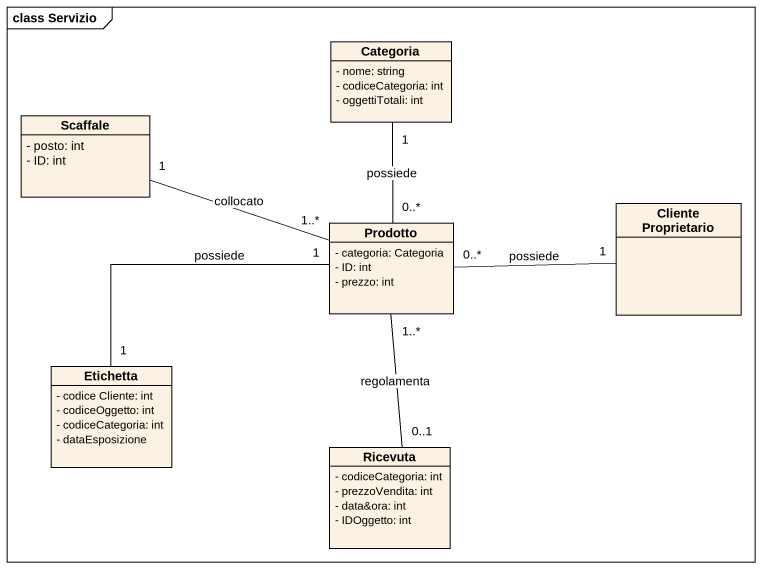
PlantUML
@startuml
mainframe class Servizio
hide circle
hide empty members
skinparam classAttributeIconSize 0
class Categoria {
  - nome: string
  - codiceCategoria: int
  - oggettiTotali: int
}
class Scaffale {
  - posto: int
  - ID: int
}
class Prodotto {
  - categoria: Categoria
  - ID: int
  - prezzo: int
}
class "Cliente Proprietario" as Cliente_Proprietario
class Etichetta {
  - codice Cliente: int
  - codiceOggetto: int
  - codiceCategoria: int
  - dataEsposizione
}
class Ricevuta {
  - codiceCategoria: int
  - prezzoVendita: int
  - data&ora: int
  - IDOggetto: int
}
Categoria "1" -- "0..*" Prodotto : possiede
Prodotto "1..*" -left- "1" Scaffale : collocato
Cliente_Proprietario "1" -left- "0..*" Prodotto : possiede
Etichetta "1" -right- "1" Prodotto : possiede
Ricevuta "0..1" -up- "1..*" Prodotto : regolamenta
@enduml
